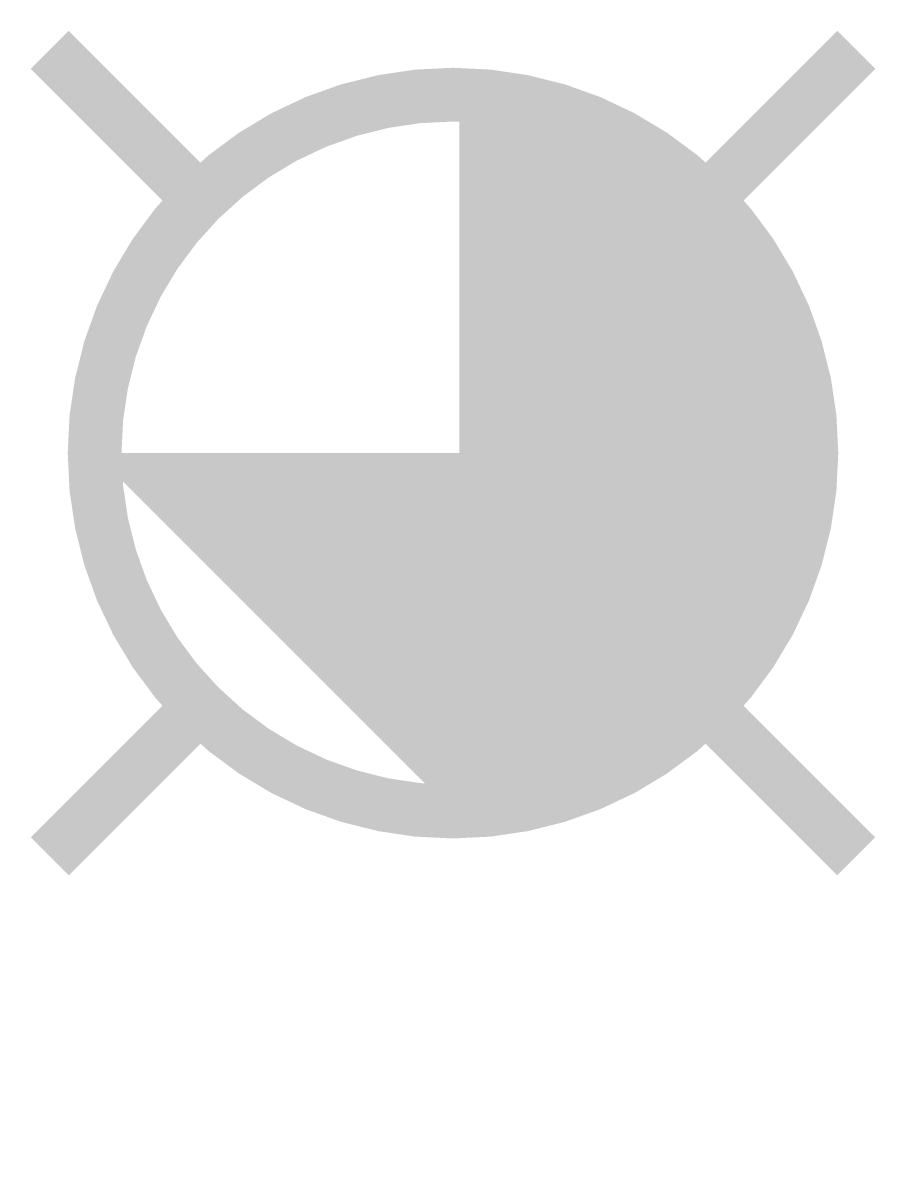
# Model space of a CAD drawing. Extents: x -0.03 to 4.77, y -1.64 to 4.76.
import ezdxf

# ---------------------------------------------------------------- set-up
doc = ezdxf.new("R2010")
doc.units = 0
doc.header["$MEASUREMENT"] = 0
doc.layers.get('0').update_dxf_attribs({"linetype": 'CONTINUOUS'})

msp = doc.modelspace()

# ---------------------------------------------------------------- linework, layer by layer
at = {"const_width": 0.3}
for points in [[(0.1177, 4.605), (0.9535, 3.7693)], [(3.7819, 3.7693), (4.6177, 4.605)], [(0.1177, 0.105), (0.9535, 0.9408)], [(3.7819, 0.9408), (4.6177, 0.105)]]:
    msp.add_lwpolyline(points, dxfattribs=at)
for points, const_width in [([(2.3677, 0.355, 1), (2.3677, 4.355, 1), (2.3677, 0.355, 1)], 0.3), ([(2.4037, 1.3986, 1), (2.4037, 3.3986, 1)], 2)]:
    msp.add_lwpolyline(points, format="xyb", dxfattribs=dict(const_width=const_width))
msp.add_lwpolyline([(2.3677, 0.355, 0, 4, 0), (2.3677, 2.355, 4, 4, 0)], format="xyseb")

doc.saveas('drawing.dxf')
